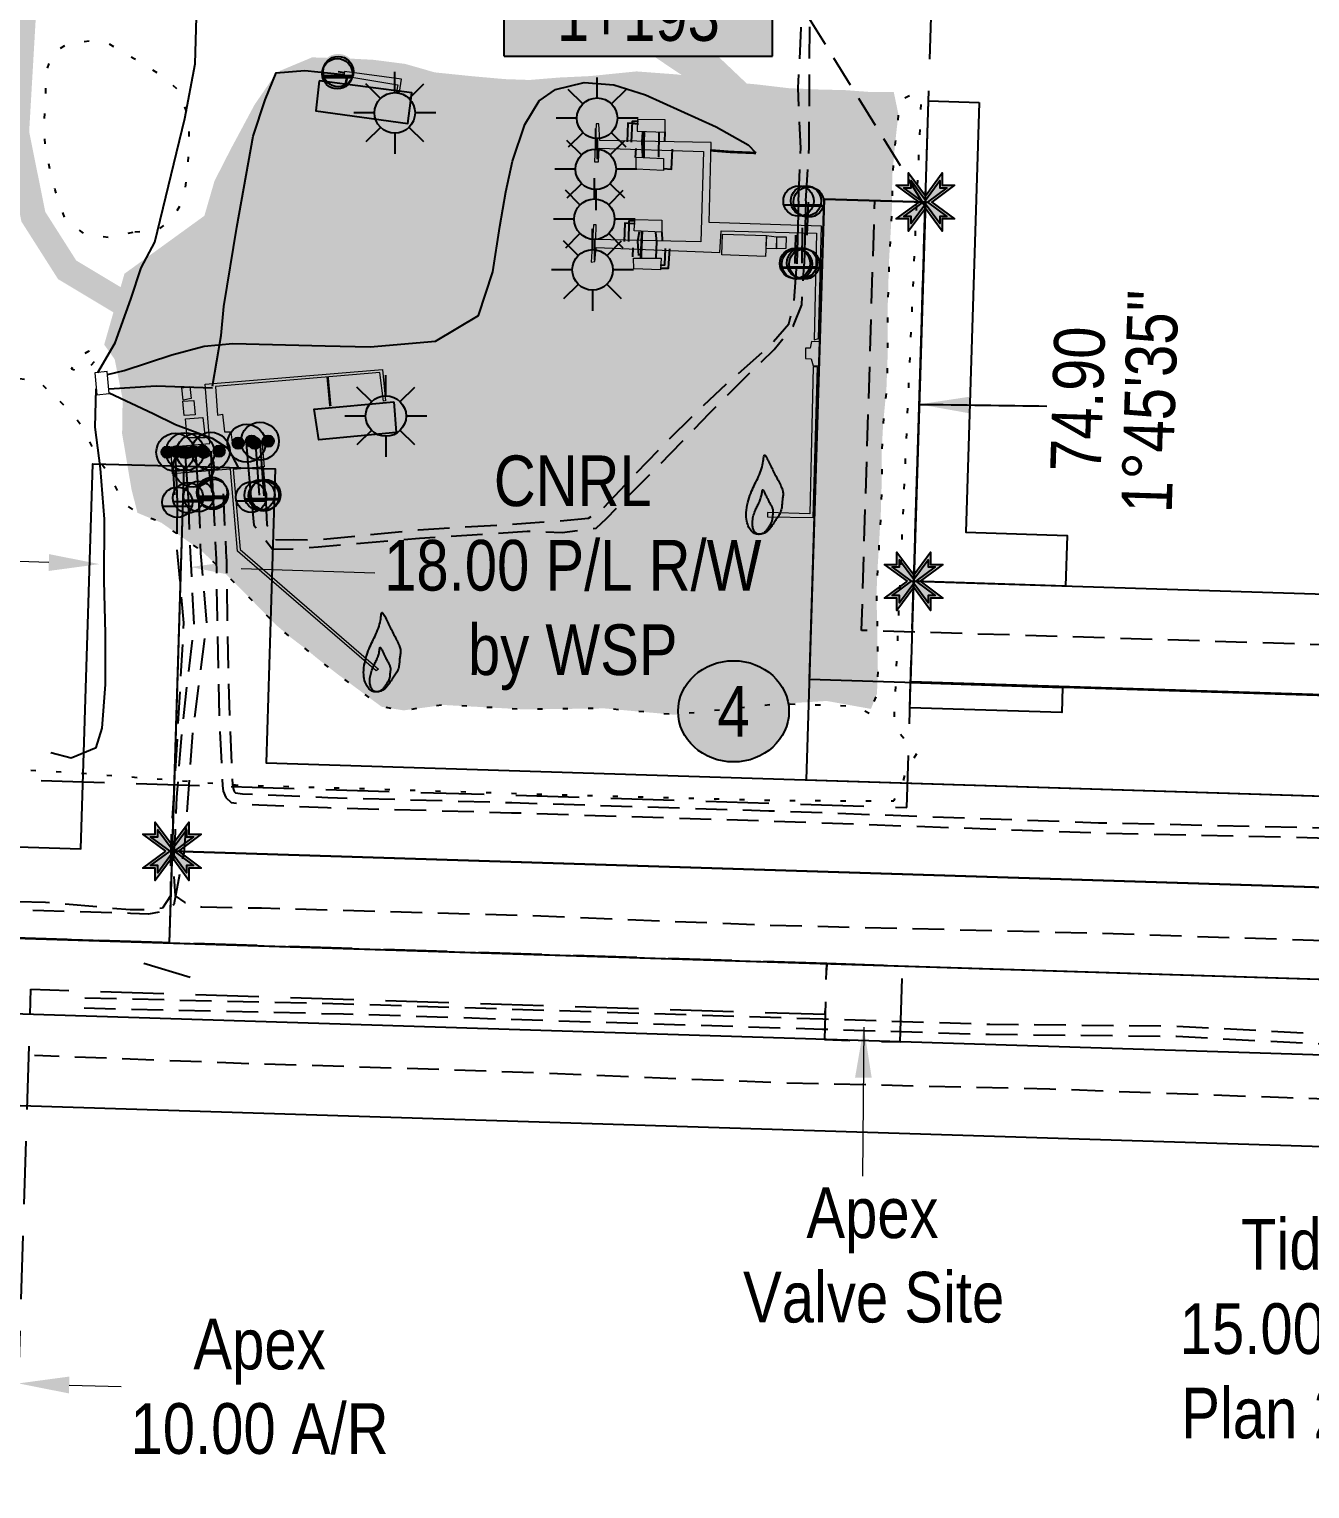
# Model space of a CAD drawing. Extents: x 359995 to 367891, y 6122203 to 6126855.
# Drawn here: x 363057 to 363309.8, y 6122585.4 to 6122873.5 of the extents above; entities that cross this region are included whole.
import ezdxf
from ezdxf.enums import TextEntityAlignment as Align

# ---------------------------------------------------------------- set-up
doc = ezdxf.new("R2010")
doc.units = 0
doc.header["$LTSCALE"] = 5
doc.header["$PDSIZE"] = 0.5
for name, pattern in [('foc-ACCESSROAD', [3.75, 2.5, -1.25]), ('foc-TIELINE', [1.875, 1.25, -0.625]), ('foc-TOPO', [1, 0.2, -0.8]), ('UG_PIPE', [1.875, 1.25, -0.625])]:
    doc.linetypes.add(name, pattern=pattern)
doc.layers.get('Defpoints').update_dxf_attribs({"color": 9})
for name, color, linetype in [('AS-CABLE', 224, 'foc-CABLE'), ('AS-FENCE', 48, 'foc-FENCE'), ('AS-PIPE-AG', 44, 'Continuous'), ('AS-PIPE-UG', 44, 'UG_PIPE'), ('AS-ROADS', 254, 'Continuous'), ('AS-SYMBOL', 7, 'Continuous'), ('C-RW', 13, 'Continuous'), ('C-WS', 13, 'foc-ACCESSROAD'), ('C-WS-S', 13, 'Continuous'), ('F-AR', 190, 'foc-ACCESSROAD'), ('F-RW', 190, 'Continuous'), ('F-WS', 190, 'foc-ACCESSROAD'), ('L-BD', 7, 'Continuous'), ('L-MON', 1, 'Continuous'), ('L-TIE', 7, 'foc-TIELINE'), ('P-ELEVATION', 7, 'Continuous'), ('P-IOP2', 10, 'Continuous'), ('P-LTO', 14, 'Continuous'), ('P-PROPOSED', 10, 'Continuous'), ('P-STATION', 7, 'Continuous'), ('P-TEMP-BLUE', 146, 'Continuous'), ('T-GENERAL', 48, 'foc-TOPO'), ('T-TIE', 201, 'foc-TIELINE')]:
    doc.layers.add(name, color=color, linetype=linetype)
for name, color, linetype, lineweight in [('AS-GENERAL', 48, 'Continuous', 18), ('C-RW-T', 13, 'Continuous', 9), ('F-AR-T', 190, 'Continuous', 9), ('F-RW-T', 190, 'Continuous', 9), ('F-WS-T', 190, 'Continuous', 9)]:
    doc.layers.add(name, color=color, linetype=linetype, lineweight=lineweight)
doc.styles.add('80', font='ARIALN.TTF', dxfattribs={"height": 10})
doc.styles.add('80CG', font='ARIALN.TTF', dxfattribs={"height": 10})
doc.styles.add('80L', font='ARIALN.TTF', dxfattribs={"height": 10})
doc.styles.add('foc-LtypeFont', font='ARIALN.TTF', dxfattribs={"height": 7.35})
doc.styles.add('Legend', font='ARIALN.TTF')
doc.linetypes.add('foc-CABLE', pattern='A,2,-1,["C",foc-LtypeFont,S=0.2,R=0,X=-0.625,Y=-0.75],-1.24,8', length=12.24)
doc.linetypes.add('foc-FENCE', pattern='A,10,-1,["X",foc-LtypeFont,S=0.2,R=0,X=-0.625,Y=-0.75],-1.24', length=12.24)
doc.dimstyles.new('Compass 5 000', dxfattribs={"dimscale": 5, "dimtxt": 9, "dimasz": 2, "dimexe": 0.2, "dimexo": 0.0625, "dimgap": 0.5, "dimtad": 0, "dimtih": 1, "dimtoh": 1, "dimzin": 0, "dimdsep": 46, "dimtxsty": '80CG', "dimcen": 0.1, "dimse1": 1, "dimse2": 1, "dimclrd": 256, "dimclrt": 256, "dimaunit": 1, "dimadec": 4, "dimazin": 0, "dimtfac": 0.06, "dimtofl": 0, "dimtmove": 0, "dimatfit": 1, "dimfxl": 0.2, "dimtolj": 1, "dimtzin": 0, "dimlwd": -1, "dimarcsym": 0})

# ---------------------------------------------------------------- blocks, each defined once
blk = doc.blocks.new('*D375')
at = {"layer": 'Defpoints', "color": 0, "transparency": 16777216}
for p in [(363054.93, 6122606.21), (363044.32, 6122586.75), (363054.31, 6122586.44)]:
    blk.add_point(p, dxfattribs=at)
at = {"layer": 'F-AR-T', "transparency": 16777216}
for p, q in [((363034.95, 6122606.84), (363024.95, 6122607.16)), ((363064.93, 6122605.89), (363075.22, 6122605.57))]:
    blk.add_line(p, q, dxfattribs=at)
for points in [[(363035, 6122608.51), (363034.9, 6122605.18), (363044.94, 6122606.53)], [(363064.98, 6122607.56), (363064.88, 6122604.23), (363054.93, 6122606.21)]]:
    blk.add_solid(points, dxfattribs=at)
at = {"layer": 'F-AR-T', "transparency": 16777216, "insert": (363102.51, 6122605.57), "char_height": 10, "attachment_point": 5, "style": '80CG', "bg_fill": 3, "box_fill_scale": 1.1, "bg_fill_color": 256, "bg_fill_true_color": 13158600, "bg_fill_transparency": 0}
blk.add_mtext('\\A1;Apex\\P10.00 A/R', dxfattribs=at)
blk = doc.blocks.new('*D377')
at = {"layer": 'Defpoints', "color": 0, "transparency": 16777216}
for p in [(363246.81, 6122688.04), (363246.33, 6122673.06), (363372.14, 6122669.08)]:
    blk.add_point(p, dxfattribs=at)
at = {"layer": 'F-RW-T', "transparency": 16777216}
for p, q in [((363372.93, 6122694.06), (363373.25, 6122704.06)), ((363371.83, 6122659.08), (363370.5, 6122616.95)), ((363370.5, 6122616.95), (363360.5, 6122616.95))]:
    blk.add_line(p, q, dxfattribs=at)
for points in [[(363371.27, 6122694.12), (363374.6, 6122694.01), (363372.62, 6122684.07)], [(363370.16, 6122659.14), (363373.49, 6122659.03), (363372.14, 6122669.08)]]:
    blk.add_solid(points, dxfattribs=at)
at = {"layer": 'F-RW-T', "transparency": 16777216, "insert": (363321.41, 6122616.95), "char_height": 10, "attachment_point": 5, "style": '80CG'}
blk.add_mtext('\\A1;Tidewater\\P15.00 P/L R/W\\PPlan 212 1781', dxfattribs=at)
blk = doc.blocks.new('*D380')
at = {"layer": 'C-RW-T', "transparency": 16777216}
for p, q in [((363060.91, 6122768.23), (363050.91, 6122768.55)), ((363098.88, 6122767.03), (363125.27, 6122766.19))]:
    blk.add_line(p, q, dxfattribs=at)
for points in [[(363060.96, 6122769.9), (363060.86, 6122766.57), (363070.9, 6122767.92)], [(363098.93, 6122768.69), (363098.83, 6122765.36), (363088.89, 6122767.35)]]:
    blk.add_solid(points, dxfattribs=at)
at = {"layer": 'Defpoints', "color": 0, "transparency": 16777216}
for p in [(363088.89, 6122767.35), (363070.26, 6122747.55), (363088.24, 6122746.98)]:
    blk.add_point(p, dxfattribs=at)
at = {"layer": 'C-RW-T', "transparency": 16777216, "insert": (363164.35, 6122766.19), "char_height": 10, "attachment_point": 5, "style": '80CG', "bg_fill": 1, "box_fill_scale": 1.1, "bg_fill_color": 254, "bg_fill_transparency": 0}
blk.add_mtext('\\A1;CNRL\\P18.00 P/L R/W\\Pby WSP', dxfattribs=at)
blk = doc.blocks.new('GAS')
h = blk.add_hatch(color=255)
h.dxf.hatch_style = 1
edge = h.paths.add_edge_path()
edge.add_arc((0, 0), 0.9, 0, 360)
for p, q in [((0, 0.808), (0, 1.616)), ((-0.571, 0.571), (-1.142, 1.142)), ((0.571, 0.571), (1.142, 1.142)), ((-0.808, 0), (-1.616, 0)), ((1.616, 0), (0.808, 0)), ((-0.571, -0.571), (-1.142, -1.142)), ((1.142, -1.142), (0.571, -0.571)), ((0, -0.808), (0, -1.616))]:
    blk.add_line(p, q)
blk.add_circle((0, 0), 0.8)
blk = doc.blocks.new('fdia')
at = {"color": 255, "const_width": 1}
blk.add_lwpolyline([(-0.5, 0, 1), (0.5, 0, 1)], format="xyb", close=True, dxfattribs=at)
blk = doc.blocks.new('Fdiaa')
blk.add_blockref('fdia', (0, 0))
blk = doc.blocks.new('fdib')
at = {"color": 1, "const_width": 1.6}
blk.add_lwpolyline([(-0.4, 0, 1), (0.4, 0, 1)], format="xyb", close=True, dxfattribs=at)
at = {"color": 1}
blk.add_circle((0, 0), 0.8, dxfattribs=at)
blk = doc.blocks.new('Fdibb')
blk.add_blockref('fdib', (0, 0))
blk = doc.blocks.new('fdicc')
for name in ['Fdibb', 'Fdiaa']:
    blk.add_blockref(name, (0, 0))
blk = doc.blocks.new('FDI')
blk.add_blockref('fdicc', (0, 0))
blk = doc.blocks.new('TEMP')
h = blk.add_hatch(color=255)
h.dxf.hatch_style = 1
h.paths.add_polyline_path([(0, 0.251), (-0.666, 1.152), (-0.666, 0.666), (-1.152, 0.666), (-0.251, 0), (-1.152, -0.666), (-0.666, -0.666), (-0.666, -1.152), (0, -0.251), (0.666, -1.152), (0.666, -0.666), (1.152, -0.666), (0.251, 0), (1.152, 0.666), (0.666, 0.666), (0.666, 1.152)])
h.paths.add_polyline_path([(0.566, 0.849), (0.566, 0.566), (0.849, 0.566), (0.083, 0), (0.849, -0.566), (0.566, -0.566), (0.566, -0.849), (0, -0.083), (-0.566, -0.849), (-0.566, -0.566), (-0.849, -0.566), (-0.083, 0), (-0.849, 0.566), (-0.566, 0.566), (-0.566, 0.849), (0, 0.083)], flags=16)
h = blk.add_hatch(color=1)
h.dxf.hatch_style = 1
h.paths.add_polyline_path([(0, 0.083), (-0.566, 0.849), (-0.566, 0.566), (-0.849, 0.566), (-0.083, 0), (-0.849, -0.566), (-0.566, -0.566), (-0.566, -0.849), (0, -0.083), (0.566, -0.849), (0.566, -0.566), (0.849, -0.566), (0.083, 0), (0.849, 0.566), (0.566, 0.566), (0.566, 0.849)])
at = {"color": 1}
for p, q in [((-0.083, 0), (0.083, 0)), ((0, 0.083), (0, -0.083))]:
    blk.add_line(p, q, dxfattribs=at)
at = {"color": 255, "flags": 128}
blk.add_lwpolyline([(-0.251, 0), (-1.152, 0.666), (-0.666, 0.666), (-0.666, 1.152), (0, 0.251), (0.666, 1.152), (0.666, 0.666), (1.152, 0.666), (0.251, 0), (1.152, -0.666), (0.666, -0.666), (0.666, -1.152), (0, -0.251), (-0.666, -1.152), (-0.666, -0.666), (-1.152, -0.666)], close=True, dxfattribs=at)
at = {"color": 1, "flags": 128}
blk.add_lwpolyline([(-0.083, 0), (-0.849, 0.566), (-0.566, 0.566), (-0.566, 0.849), (0, 0.083), (0.566, 0.849), (0.566, 0.566), (0.849, 0.566), (0.083, 0), (0.849, -0.566), (0.566, -0.566), (0.566, -0.849), (0, -0.083), (-0.566, -0.849), (-0.566, -0.566), (-0.849, -0.566)], close=True, dxfattribs=at)
blk = doc.blocks.new('RISER')
h = blk.add_hatch(color=255)
h.dxf.hatch_style = 1
edge = h.paths.add_edge_path()
edge.add_arc((0, 0), 0.7, 0, 360)
blk.add_hatch(color=48).paths.add_polyline_path([(0.581, -0.15), (-0.581, -0.15, 0.774597)])
at = {"color": 48}
blk.add_line((-0.581, -0.15), (0.581, -0.15), dxfattribs=at)
blk.add_circle((0, 0), 0.6, dxfattribs=at)
blk = doc.blocks.new('PIG')
h = blk.add_hatch(color=255)
h.dxf.hatch_style = 1
edge = h.paths.add_edge_path()
edge.add_arc((0, 0), 0.85, 0, 360)
at = {"layer": 'AS-SYMBOL'}
h = blk.add_hatch(color=48, dxfattribs=at)
h.dxf.hatch_style = 1
h.paths.add_polyline_path([(-0.101, 0.005, 1), (-0.551, 0.005, 1)])
h = blk.add_hatch(color=48, dxfattribs=at)
h.dxf.hatch_style = 1
h.paths.add_polyline_path([(0.101, 0.005, 1), (0.551, 0.005, 1)])
at = {"layer": 'AS-SYMBOL', "color": 48}
for centre, radius in [((0, 0), 0.75), ((-0.326, 0.005), 0.225), ((0.326, 0.005), 0.225)]:
    blk.add_circle(centre, radius, dxfattribs=at)
blk = doc.blocks.new('FLARE')
h = blk.add_hatch(color=255)
h.dxf.hatch_style = 1
h.paths.add_polyline_path([(0.163, 2.409, 0.114147), (0.125, 2.434), (0.109, 2.439, 0.261551), (0.012, 2.423), (0, 2.413, 0.131268), (-0.031, 2.371), (-0.04, 2.346, 0.041497), (-0.045, 2.33), (-0.053, 2.292, 0.015174), (-0.054, 2.286), (-0.061, 2.237, 0.004376), (-0.061, 2.236), (-0.068, 2.178), (-0.077, 2.114), (-0.087, 2.047), (-0.101, 1.977), (-0.118, 1.906), (-0.14, 1.833), (-0.165, 1.759), (-0.193, 1.684), (-0.223, 1.609), (-0.256, 1.534), (-0.289, 1.46), (-0.324, 1.388), (-0.358, 1.317), (-0.393, 1.247, 0.000505), (-0.393, 1.247), (-0.428, 1.176, 0.002398), (-0.428, 1.175), (-0.463, 1.104, 0.004177), (-0.464, 1.102), (-0.497, 1.029, 0.005735), (-0.498, 1.027), (-0.531, 0.951, 0.006994), (-0.532, 0.948), (-0.564, 0.869, 0.00791), (-0.565, 0.866), (-0.596, 0.781, 0.008323), (-0.597, 0.778), (-0.627, 0.688, 0.008095), (-0.628, 0.684), (-0.656, 0.59, 0.008067), (-0.656, 0.587), (-0.682, 0.489, 0.008387), (-0.682, 0.486), (-0.704, 0.386, 0.009056), (-0.705, 0.383), (-0.723, 0.283, 0.010123), (-0.724, 0.279), (-0.738, 0.181, 0.011689), (-0.739, 0.176), (-0.748, 0.081, 0.013925), (-0.748, 0.075), (-0.752, -0.017, 0.016488), (-0.752, -0.023), (-0.749, -0.11, 0.017255), (-0.749, -0.117), (-0.741, -0.198, 0.01735), (-0.74, -0.205), (-0.728, -0.28, 0.017311), (-0.726, -0.287), (-0.71, -0.357, 0.01715), (-0.708, -0.364), (-0.687, -0.429, 0.016886), (-0.685, -0.435), (-0.662, -0.495, 0.016546), (-0.659, -0.501), (-0.634, -0.556, 0.016164), (-0.631, -0.562), (-0.604, -0.611, 0.016329), (-0.6, -0.617), (-0.572, -0.661, 0.018828), (-0.568, -0.667), (-0.538, -0.707, 0.022087), (-0.533, -0.714), (-0.502, -0.748, 0.025345), (-0.495, -0.755), (-0.463, -0.785, 0.028234), (-0.454, -0.792), (-0.42, -0.817, 0.030298), (-0.409, -0.823), (-0.373, -0.843, 0.031129), (-0.362, -0.848), (-0.324, -0.864, 0.030544), (-0.312, -0.867), (-0.272, -0.878, 0.028465), (-0.26, -0.88), (-0.217, -0.887, 0.025311), (-0.207, -0.888), (-0.162, -0.89, 0.02283), (-0.153, -0.89), (-0.107, -0.887, 0.021226), (-0.099, -0.887), (-0.052, -0.88, 0.020401), (-0.044, -0.879), (0.002, -0.869, 0.020299), (0.01, -0.867), (0.055, -0.853, 0.020911), (0.063, -0.85), (0.106, -0.833, 0.022277), (0.114, -0.83), (0.154, -0.809, 0.023712), (0.163, -0.804), (0.2, -0.781, 0.022408), (0.207, -0.776), (0.242, -0.749, 0.01993), (0.248, -0.744), (0.28, -0.716, 0.017146), (0.285, -0.711), (0.314, -0.68, 0.014211), (0.318, -0.676), (0.345, -0.645, 0.011221), (0.348, -0.641), (0.374, -0.609, 0.008212), (0.376, -0.606), (0.4, -0.573, 0.005172), (0.402, -0.571), (0.425, -0.538, 0.002523), (0.425, -0.537), (0.448, -0.505, 0.001671), (0.448, -0.504), (0.47, -0.472, 0.001229), (0.471, -0.472), (0.492, -0.439, 0.00075), (0.493, -0.439), (0.514, -0.406, 0.00026), (0.515, -0.406), (0.537, -0.373), (0.56, -0.339), (0.583, -0.304), (0.608, -0.267), (0.634, -0.229, 0.001311), (0.634, -0.228), (0.661, -0.188, 0.003726), (0.662, -0.187), (0.689, -0.145, 0.006065), (0.691, -0.143), (0.717, -0.101, 0.008452), (0.719, -0.098), (0.744, -0.054, 0.010991), (0.746, -0.05), (0.77, -0.005, 0.013767), (0.772, 0), (0.793, 0.046, 0.016839), (0.795, 0.053), (0.813, 0.099, 0.019104), (0.815, 0.107), (0.829, 0.154, 0.016987), (0.83, 0.161), (0.841, 0.209, 0.013636), (0.842, 0.214), (0.849, 0.263, 0.010244), (0.85, 0.267), (0.855, 0.315, 0.006846), (0.856, 0.317), (0.86, 0.365, 0.003419), (0.86, 0.367), (0.863, 0.414), (0.867, 0.46), (0.871, 0.503), (0.876, 0.545), (0.881, 0.586), (0.887, 0.628, 0.001278), (0.887, 0.629), (0.893, 0.67, 0.004735), (0.893, 0.672), (0.898, 0.712, 0.008354), (0.899, 0.715), (0.902, 0.755, 0.012059), (0.902, 0.76), (0.904, 0.8, 0.015712), (0.904, 0.806), (0.903, 0.846, 0.018457), (0.903, 0.853), (0.899, 0.893, 0.018102), (0.898, 0.9), (0.891, 0.94, 0.016533), (0.89, 0.946), (0.88, 0.987, 0.014576), (0.878, 0.992), (0.866, 1.034, 0.012435), (0.864, 1.038), (0.849, 1.081, 0.010283), (0.847, 1.085), (0.829, 1.13, 0.00824), (0.828, 1.133), (0.807, 1.18, 0.00638), (0.806, 1.182), (0.782, 1.232, 0.004735), (0.781, 1.234), (0.755, 1.286, 0.003388), (0.755, 1.287), (0.727, 1.341, 0.002345), (0.726, 1.342), (0.697, 1.398, 0.001492), (0.696, 1.399), (0.666, 1.455, 0.000746), (0.666, 1.456), (0.635, 1.513), (0.604, 1.569), (0.575, 1.625), (0.546, 1.678), (0.52, 1.729), (0.495, 1.779), (0.471, 1.827), (0.448, 1.875), (0.425, 1.923), (0.401, 1.973), (0.377, 2.023), (0.353, 2.076, 0.000332), (0.353, 2.076), (0.327, 2.132, 0.001849), (0.326, 2.132), (0.3, 2.188, 0.0038), (0.299, 2.189), (0.273, 2.242, 0.006473), (0.272, 2.244), (0.246, 2.293, 0.010865), (0.244, 2.297), (0.22, 2.338, 0.019524), (0.215, 2.345), (0.193, 2.377, 0.041077), (0.183, 2.389)])
at = {"color": 48, "flags": 128}
for points in [[(0.109, -0.72), (0.069, -0.74), (0.026, -0.758), (-0.019, -0.771), (-0.065, -0.781), (-0.112, -0.788), (-0.158, -0.79), (-0.203, -0.788), (-0.246, -0.782), (-0.287, -0.771), (-0.325, -0.755), (-0.361, -0.735), (-0.395, -0.711), (-0.428, -0.681), (-0.458, -0.647), (-0.488, -0.608), (-0.516, -0.563), (-0.543, -0.514), (-0.569, -0.459), (-0.592, -0.399), (-0.612, -0.334), (-0.629, -0.264), (-0.642, -0.188), (-0.649, -0.107), (-0.652, -0.021), (-0.648, 0.071), (-0.639, 0.167), (-0.625, 0.265), (-0.607, 0.365), (-0.585, 0.464), (-0.56, 0.562), (-0.532, 0.656), (-0.502, 0.747), (-0.472, 0.831), (-0.439, 0.911), (-0.406, 0.987), (-0.373, 1.06), (-0.338, 1.132), (-0.304, 1.202), (-0.269, 1.273), (-0.233, 1.345), (-0.198, 1.418), (-0.164, 1.494), (-0.131, 1.57), (-0.1, 1.648), (-0.071, 1.725), (-0.045, 1.803), (-0.022, 1.88), (-0.003, 1.955), (0.011, 2.029), (0.022, 2.1), (0.031, 2.165), (0.038, 2.223), (0.045, 2.272), (0.053, 2.31), (0.063, 2.335), (0.075, 2.345), (0.091, 2.339), (0.111, 2.319), (0.133, 2.287), (0.158, 2.246), (0.183, 2.197), (0.21, 2.144), (0.236, 2.089), (0.262, 2.034), (0.287, 1.981), (0.311, 1.93), (0.334, 1.88), (0.358, 1.832), (0.381, 1.783), (0.406, 1.734), (0.431, 1.684), (0.458, 1.632), (0.486, 1.578), (0.516, 1.522), (0.547, 1.465), (0.578, 1.408), (0.608, 1.351), (0.638, 1.295), (0.666, 1.241), (0.692, 1.189), (0.715, 1.139), (0.736, 1.092), (0.755, 1.048), (0.77, 1.005), (0.783, 0.963), (0.792, 0.923), (0.799, 0.883), (0.803, 0.843), (0.804, 0.804), (0.803, 0.764), (0.799, 0.724), (0.794, 0.684), (0.788, 0.642), (0.782, 0.6), (0.776, 0.557), (0.771, 0.513), (0.767, 0.468), (0.764, 0.421), (0.76, 0.374), (0.756, 0.326), (0.75, 0.278), (0.743, 0.23), (0.733, 0.182), (0.719, 0.134), (0.702, 0.087), (0.681, 0.041), (0.658, -0.004), (0.632, -0.048), (0.606, -0.091), (0.579, -0.132), (0.552, -0.172), (0.525, -0.211), (0.5, -0.248), (0.477, -0.283), (0.454, -0.317), (0.431, -0.351), (0.409, -0.383), (0.388, -0.416), (0.366, -0.448), (0.343, -0.481), (0.32, -0.514), (0.296, -0.547), (0.27, -0.579), (0.242, -0.611), (0.213, -0.641), (0.181, -0.67), (0.147, -0.696)], [(0.018, -0.749), (-0.005, -0.76), (-0.029, -0.77), (-0.054, -0.778), (-0.08, -0.783), (-0.106, -0.787), (-0.132, -0.788), (-0.157, -0.787), (-0.181, -0.783), (-0.204, -0.777), (-0.225, -0.769), (-0.246, -0.758), (-0.265, -0.744), (-0.283, -0.727), (-0.3, -0.708), (-0.317, -0.686), (-0.332, -0.661), (-0.348, -0.633), (-0.362, -0.603), (-0.375, -0.569), (-0.386, -0.533), (-0.396, -0.493), (-0.403, -0.451), (-0.407, -0.406), (-0.408, -0.357), (-0.406, -0.306), (-0.401, -0.252), (-0.394, -0.197), (-0.383, -0.142), (-0.371, -0.086), (-0.357, -0.031), (-0.341, 0.022), (-0.325, 0.072), (-0.308, 0.12), (-0.29, 0.165), (-0.271, 0.207), (-0.252, 0.248), (-0.233, 0.288), (-0.213, 0.328), (-0.194, 0.367), (-0.174, 0.407), (-0.155, 0.449), (-0.135, 0.491), (-0.117, 0.534), (-0.099, 0.577), (-0.083, 0.62), (-0.068, 0.664), (-0.056, 0.707), (-0.045, 0.749), (-0.037, 0.791), (-0.031, 0.83), (-0.026, 0.867), (-0.022, 0.899), (-0.018, 0.927), (-0.014, 0.948), (-0.008, 0.962), (-0.001, 0.968), (0.008, 0.964), (0.019, 0.953), (0.031, 0.935), (0.045, 0.912), (0.059, 0.885), (0.074, 0.855), (0.089, 0.824), (0.103, 0.793), (0.117, 0.764), (0.131, 0.735), (0.144, 0.707), (0.157, 0.68), (0.17, 0.653), (0.184, 0.625), (0.198, 0.597), (0.213, 0.568), (0.229, 0.538), (0.246, 0.507), (0.263, 0.475), (0.28, 0.443), (0.297, 0.411), (0.314, 0.38), (0.329, 0.349), (0.344, 0.32), (0.357, 0.292), (0.369, 0.266), (0.379, 0.241), (0.388, 0.217), (0.395, 0.194), (0.4, 0.171), (0.404, 0.149), (0.406, 0.126), (0.407, 0.104), (0.406, 0.082), (0.404, 0.06), (0.401, 0.037), (0.398, 0.014), (0.395, -0.009), (0.391, -0.034), (0.388, -0.058), (0.386, -0.084), (0.384, -0.11), (0.382, -0.136), (0.38, -0.163), (0.377, -0.19), (0.373, -0.217), (0.367, -0.244), (0.359, -0.271), (0.349, -0.297), (0.338, -0.323), (0.325, -0.348), (0.311, -0.373), (0.296, -0.397), (0.281, -0.42), (0.265, -0.442), (0.251, -0.464), (0.237, -0.484), (0.223, -0.504), (0.211, -0.523), (0.198, -0.542), (0.186, -0.56), (0.174, -0.579), (0.161, -0.597), (0.149, -0.615), (0.136, -0.633), (0.122, -0.652), (0.108, -0.67), (0.092, -0.688), (0.076, -0.705), (0.058, -0.721), (0.039, -0.736)]]:
    blk.add_lwpolyline(points, close=True, dxfattribs=at)
blk = doc.blocks.new('*U480')
h = blk.add_hatch(color=111)
h.dxf.hatch_style = 1
h.paths.add_polyline_path([(-26.5, 8), (26.5, 8), (26.5, -8), (-26.5, -8)])
for p, q in [((-26.5, -8), (-26.5, 8)), ((-26.5, 8), (26.5, 8)), ((26.5, -8), (26.5, 8)), ((-26.5, -8), (26.5, -8))]:
    blk.add_line(p, q)
at = {"layer": 'P-ELEVATION', "color": 7, "flags": 128}
blk.add_lwpolyline([(0, 0, 10, 0, 0), (46.65, -37.37, 0, 0, 0)], format="xyseb", dxfattribs=at)
at = {"layer": 'P-ELEVATION', "style": 'Legend'}
blk.add_attdef('STATION', text='', height=10, dxfattribs=at).set_placement((0, 0), align=Align.MIDDLE_CENTER)
blk = doc.blocks.new('*U483')
at = {"layer": 'P-ELEVATION'}
h = blk.add_hatch(color=111, dxfattribs=at)
h.dxf.hatch_style = 1
edge = h.paths.add_edge_path()
edge.add_ellipse((0, 0), major_axis=(-10.94, 0), ratio=0.913794, start_angle=0, end_angle=360)
at = {"layer": 'P-ELEVATION', "color": 7, "flags": 128}
blk.add_lwpolyline([(0, 0, 5, 0, 0), (25.28, 15.99, 0, 0, 0)], format="xyseb", dxfattribs=at)
at = {"layer": 'P-ELEVATION', "color": 7}
blk.add_ellipse((0, 0), major_axis=(-10.94, 0), ratio=0.913794, dxfattribs=at)
at = {"layer": 'P-ELEVATION', "style": '80'}
blk.add_attdef('BEND', text='', height=10, dxfattribs=at).set_placement((0, 0), align=Align.MIDDLE_CENTER)

msp = doc.modelspace()

# ---------------------------------------------------------------- hatches: boundary and pattern name
at = {"layer": 'AS-ROADS'}
h = msp.add_hatch(color=256, dxfattribs=at)
h.dxf.hatch_style = 1
h.paths.add_polyline_path([(363223.217, 6122739.344), (363224.4, 6122742.357), (363224.574, 6122746.899), (363224.498, 6122751.492), (363224.447, 6122756.466), (363224.288, 6122761.576), (363224.512, 6122766.962), (363224.811, 6122771.95), (363225.165, 6122778.164), (363225.359, 6122785.017), (363225.347, 6122790.316), (363225.613, 6122795.6), (363226.264, 6122802.408), (363226.504, 6122808.99), (363226.478, 6122817.16), (363226.628, 6122822.475), (363226.758, 6122827.369), (363227.35, 6122837.836), (363227.418, 6122844.595), (363228.001, 6122851.156), (363228.631, 6122856.716), (363227.718, 6122861.096), (363223.035, 6122861.113), (363218.101, 6122861.48), (363212.98, 6122861.595), (363206.993, 6122861.86), (363200.72, 6122862.6), (363195.459, 6122863.076), (363189.399, 6122863.954), (363184.833, 6122864.581), (363176.935, 6122865.17), (363167.743, 6122864.249), (363161.65, 6122863.961), (363155.806, 6122863.482), (363150.917, 6122863.651), (363144.599, 6122864.212), (363137.091, 6122864.981), (363131.293, 6122866.647), (363125.034, 6122867.456), (363120.119, 6122867.719), (363112.891, 6122867.942), (363105.96, 6122865.043), (363101.548, 6122858.63), (363096.837, 6122849.844), (363093.623, 6122843.55), (363091.624, 6122836.674), (363075.849, 6122825.241), (363071.845, 6122811.24), (363073.914, 6122808.362), (363075.486, 6122800.507), (363075.386, 6122793.669), (363077.235, 6122782.679), (363078.421, 6122778.038), (363083.138, 6122776.088), (363090.949, 6122770.631), (363094.109, 6122767.693), (363100.003, 6122761.849), (363103.023, 6122758.722), (363105.759, 6122755.929), (363108.718, 6122753.409), (363111.86, 6122751.023), (363114.033, 6122749.216), (363117.911, 6122746.203), (363121.867, 6122743.278), (363126.607, 6122739.765), (363130.956, 6122739.049), (363138.83, 6122740.117), (363154.814, 6122739.24), (363170.612, 6122739.436), (363184.442, 6122738.186), (363204.973, 6122740.324), (363214.478, 6122740.91), (363220.36, 6122739.852)])

# ---------------------------------------------------------------- linework, layer by layer
at = {"flags": 128}
msp.add_lwpolyline([(363079.69, 6122689.124), (363088.835, 6122686.406)], dxfattribs=at)
at = {"layer": 'AS-CABLE', "flags": 128}
for points in [[(363070.585, 6122805.75), (363073.996, 6122811.598), (363077.089, 6122820.207), (363079.129, 6122826.37), (363081.843, 6122831.47), (363087.751, 6122855.903), (363089.789, 6122866.637), (363090.433, 6122889.795), (363090.438, 6122896.981), (363091.12, 6122901.387), (363097.236, 6122913.472), (363099.782, 6122917.582)], [(363072.498, 6122805.362), (363075.758, 6122806.163), (363085.195, 6122809.201), (363091.6, 6122810.925), (363097.231, 6122811.47), (363115.488, 6122811.002), (363124.348, 6122810.8), (363137.228, 6122811.924), (363145.735, 6122816.997), (363148.535, 6122825.63), (363149.92, 6122834.572), (363151.121, 6122841.428), (363152.442, 6122847.442), (363154.883, 6122854.717), (363157.706, 6122859.34), (363160.967, 6122861.604), (363166.629, 6122862.972), (363172.482, 6122862.505), (363178.68, 6122860.545), (363192.677, 6122854.23), (363198.988, 6122850.68), (363200.518, 6122849.069)], [(363093.196, 6122803.069), (363094.962, 6122813.02), (363095.472, 6122818.74), (363098.012, 6122834.426), (363101.284, 6122852.408), (363103.637, 6122859.547), (363105.824, 6122864.859), (363111.485, 6122865.335), (363119.183, 6122864.546)], [(363061.329, 6122730.724), (363065.345, 6122729.698), (363070.232, 6122731.738), (363071.434, 6122735.529), (363072.112, 6122744.165), (363072.075, 6122754.206), (363071.83, 6122764.648), (363071.931, 6122776.814), (363071.144, 6122786.795), (363070.097, 6122794.93), (363070.272, 6122802.497)], [(363072.77, 6122802.49), (363082.075, 6122803.116), (363093.232, 6122802.74)], [(363072.85, 6122801.754), (363081.511, 6122797.636), (363085.94, 6122795.488), (363093.147, 6122792.802), (363093.138, 6122792.773), (363096.329, 6122790.766), (363098.444, 6122786.715)]]:
    msp.add_lwpolyline(points, dxfattribs=at)
at = {"layer": 'AS-CABLE', "const_width": 0.5, "flags": 128}
for points in [[(363119.478, 6122862.545), (363119.837, 6122864.234)], [(363178.386, 6122848.145), (363178.352, 6122851.482), (363178.447, 6122853.33)], [(363191.464, 6122849.598), (363195.493, 6122849.276), (363200.548, 6122849.068)], [(363177.803, 6122828.324), (363177.956, 6122831.858), (363178.016, 6122833.638)], [(363116.488, 6122799.091), (363115.942, 6122804.953)]]:
    msp.add_lwpolyline(points, dxfattribs=at)
at = {"layer": 'AS-FENCE', "flags": 128}
for points in [[(363114.281, 6122863.312), (363113.6, 6122857.41), (363131.797, 6122854.888), (363132.568, 6122860.964)], [(363129.015, 6122799.968), (363129.489, 6122793.898), (363114.239, 6122792.452), (363113.296, 6122798.474)]]:
    msp.add_lwpolyline(points, close=True, dxfattribs=at)
at = {"layer": 'AS-GENERAL', "flags": 128}
for points in [[(363130.123, 6122861.053), (363130.532, 6122863.646), (363119.295, 6122865.185), (363119.144, 6122864.288), (363129.798, 6122862.496), (363129.541, 6122861.138)], [(363212.883, 6122812.427), (363213.44, 6122834.64), (363191.282, 6122835.352), (363191.663, 6122851.126), (363169.677, 6122851.553), (363169.495, 6122854.812), (363168.989, 6122854.828), (363168.64, 6122847.341), (363169.406, 6122847.357), (363169.535, 6122850.042), (363190.163, 6122849.377), (363189.623, 6122831.502), (363168.914, 6122831.99), (363168.977, 6122834.876), (363168.425, 6122834.898), (363167.948, 6122827.511), (363168.692, 6122827.659), (363168.94, 6122830.427), (363193.37, 6122829.46), (363193.613, 6122833.723), (363212.443, 6122833.242), (363211.976, 6122812.211)], [(363182.583, 6122853.175), (363182.594, 6122855.607), (363177.13, 6122855.698), (363177.028, 6122853.383)], [(363176.864, 6122848.214), (363182.278, 6122847.968), (363182.25, 6122845.627), (363176.836, 6122845.848)], [(363181.946, 6122835.79), (363181.919, 6122833.412), (363176.48, 6122833.727), (363176.586, 6122835.957)], [(363193.786, 6122828.961), (363193.936, 6122833.04), (363202.623, 6122832.801), (363202.421, 6122828.653)], [(363202.623, 6122832.801), (363204.586, 6122832.547), (363204.544, 6122830.124), (363202.537, 6122830.222)], [(363204.644, 6122832.548), (363206.445, 6122832.517), (363206.423, 6122830.211), (363204.551, 6122830.121)], [(363176.396, 6122826.19), (363176.314, 6122828.341), (363181.772, 6122828.278), (363181.684, 6122826.013)], [(363213.062, 6122807.126), (363213.145, 6122811.807), (363211.497, 6122811.838), (363211.213, 6122810.521), (363210.311, 6122810.554), (363210.264, 6122808.5), (363211.389, 6122808.46), (363211.805, 6122807.089), (363213.062, 6122807.126)], [(363070.42, 6122801.326), (363072.854, 6122801.602), (363072.444, 6122805.936), (363070.004, 6122805.667)], [(363091.757, 6122803.421), (363126.786, 6122806.355), (363127.38, 6122800.129), (363126.952, 6122800.061), (363126.278, 6122805.744), (363093.803, 6122802.967), (363094.223, 6122797.339), (363095.231, 6122797.539), (363095.59, 6122794.046), (363096.833, 6122794.046), (363097.107, 6122791.957), (363102.989, 6122792.245), (363103.425, 6122787.108), (363097.279, 6122786.577), (363098.696, 6122770.809), (363126.012, 6122747.215), (363125.56, 6122746.853), (363098.136, 6122770.469), (363096.791, 6122786.668), (363085.311, 6122785.723), (363085.018, 6122791.041), (363092.715, 6122791.719), (363091.757, 6122803.421)], [(363211.799, 6122806.871), (363211.117, 6122777.825), (363202.789, 6122778.085), (363202.78, 6122777.266), (363211.774, 6122777.1), (363212.655, 6122806.851)], [(363087.451, 6122800.305), (363087.182, 6122802.711), (363088.739, 6122802.987), (363089.041, 6122800.629)], [(363087.605, 6122797.25), (363087.376, 6122800.061), (363089.565, 6122800.198), (363089.794, 6122797.387)], [(363091.755, 6122792.857), (363088.237, 6122792.82), (363087.891, 6122796.619), (363091.314, 6122796.828)]]:
    msp.add_lwpolyline(points, close=True, dxfattribs=at)
at = {"layer": 'AS-PIPE-AG', "flags": 128}
for points in [[(363117.86, 6122864.706), (363119.177, 6122864.484)], [(363118.047, 6122865.129), (363119.252, 6122864.926)], [(363177.314, 6122854.771), (363175.193, 6122854.93), (363175.094, 6122851.247)], [(363177.348, 6122855.289), (363176.063, 6122855.293), (363175.898, 6122851.192)], [(363178.125, 6122853.202), (363177.979, 6122851.369), (363178.136, 6122848.223)], [(363181.337, 6122848.259), (363181.433, 6122853.107)], [(363182.527, 6122851.32), (363182.607, 6122853.203), (363182.608, 6122853.2)], [(363176.77, 6122849.929), (363176.668, 6122848.192)], [(363182.198, 6122845.998), (363183.86, 6122845.868), (363184.063, 6122849.832)], [(363208.918, 6122839.58), (363208.604, 6122827.169)], [(363210.38, 6122839.595), (363210.059, 6122827.145)], [(363210.623, 6122832.836), (363210.905, 6122839.387)], [(363176.654, 6122835.098), (363174.643, 6122835.203), (363174.49, 6122831.585)], [(363176.67, 6122835.674), (363175.437, 6122835.621), (363175.357, 6122831.582)], [(363209.603, 6122827.345), (363209.691, 6122834.279)], [(363177.397, 6122828.835), (363177.21, 6122831.689), (363177.5, 6122833.558)], [(363180.678, 6122833.392), (363180.86, 6122831.588), (363180.769, 6122828.406)], [(363181.923, 6122833.406), (363181.996, 6122831.716)], [(363208.347, 6122832.881), (363208.21, 6122827.268)], [(363176.206, 6122830.373), (363176.144, 6122828.561)], [(363181.591, 6122826.309), (363183.252, 6122826.339), (363183.492, 6122830.146)], [(363181.598, 6122826.92), (363182.495, 6122826.962), (363182.683, 6122830.193)], [(363100.852, 6122781.137), (363099.942, 6122791.779)], [(363102.522, 6122781.537), (363101.798, 6122791.467)], [(363102.592, 6122792.177), (363103.354, 6122781.399)], [(363085.88, 6122790.003), (363086.273, 6122780.126)], [(363087.795, 6122790.089), (363088.41, 6122781.014)], [(363089.857, 6122789.95), (363090.492, 6122781.272)], [(363092.895, 6122790.199), (363093.314, 6122781.712)], [(363085.805, 6122781.582), (363085.55, 6122785.881)], [(363093.141, 6122782.053), (363092.597, 6122786.47)], [(363103.663, 6122781.617), (363103.227, 6122787.223)]]:
    msp.add_lwpolyline(points, dxfattribs=at)
at = {"layer": 'AS-PIPE-UG', "flags": 128}
for points in [[(363208.918, 6122839.58), (363209.357, 6122850.031), (363209.082, 6122855.425), (363208.87, 6122861.899), (363209.449, 6122873.804), (363209.934, 6122885.869), (363208.716, 6122888.022), (363207.696, 6122889.058), (363200.948, 6122889.836), (363186.729, 6122890.74), (363170.657, 6122891.389), (363158.262, 6122892.199), (363141.704, 6122893.327), (363125.528, 6122894.328), (363108.221, 6122895.113), (363102.718, 6122895.242), (363096.429, 6122896.007), (363094.308, 6122899.406), (363093.636, 6122904.251), (363093.544, 6122911.043), (363093.603, 6122916.877)], [(363210.38, 6122839.595), (363211.017, 6122850.203), (363211.083, 6122861.608), (363211.126, 6122873.519), (363211.496, 6122886.327), (363210.411, 6122889.479), (363208.668, 6122890.726), (363200.983, 6122891.11), (363186.915, 6122891.59), (363170.716, 6122892.619), (363158.279, 6122893.231), (363141.672, 6122894.149), (363125.667, 6122895.183), (363108.327, 6122895.825), (363102.909, 6122895.867), (363097.11, 6122896.614), (363095.293, 6122899.814), (363094.761, 6122904.016), (363095.198, 6122911.11), (363095.454, 6122916.861)], [(363100.852, 6122781.137), (363101.418, 6122775.609), (363105.094, 6122770.879), (363109.131, 6122770.916), (363114.084, 6122771.325), (363134.073, 6122773.021), (363155.338, 6122774.411), (363162.248, 6122774.192), (363168.993, 6122774.998), (363170.993, 6122776.954), (363183.634, 6122789.732), (363191.417, 6122797.777), (363197.397, 6122803.801), (363204.108, 6122810.254), (363207.938, 6122815.009), (363209.554, 6122819.13), (363210.059, 6122827.145)], [(363103.663, 6122781.617), (363103.947, 6122775.702), (363105.75, 6122772.745), (363109.312, 6122772.778), (363113.714, 6122772.714), (363133.796, 6122774.697), (363155.09, 6122775.989), (363161.641, 6122776.444), (363167.457, 6122776.985), (363169.758, 6122778.342), (363181.87, 6122791.108), (363190.054, 6122799.145), (363195.966, 6122804.638), (363203.203, 6122810.982), (363206.974, 6122815.348), (363207.99, 6122818.941), (363208.604, 6122827.169)], [(363086.273, 6122780.126), (363086.143, 6122770.933), (363087.533, 6122756.33), (363086.318, 6122734.809), (363085.556, 6122721.693), (363085.097, 6122714.996), (363084.928, 6122708.554), (363084.941, 6122702.442), (363083.357, 6122700.004), (363080.461, 6122699.692), (363076.975, 6122699.665), (363060.229, 6122701.148), (363038.758, 6122701.704)], [(363090.492, 6122781.272), (363090.881, 6122770.105), (363092.061, 6122756.21), (363089.305, 6122734.844), (363088.369, 6122721.744), (363087.563, 6122710.89), (363085.584, 6122700.703), (363083.587, 6122699.382), (363080.588, 6122698.814), (363077.054, 6122698.981), (363059.906, 6122699.484), (363039.09, 6122700.223)], [(363088.41, 6122781.014), (363088.812, 6122770.348), (363089.523, 6122755.787), (363087.112, 6122734.778), (363086.133, 6122721.901), (363085.838, 6122715.019), (363085.444, 6122708.42), (363085.833, 6122702.419), (363087.738, 6122701.146), (363091.077, 6122700.264), (363102.873, 6122700.047), (363156.127, 6122698.557), (363202.229, 6122696.702), (363268.815, 6122695.079), (363349.545, 6122692.391), (363442.611, 6122689.154), (363501.433, 6122686.946), (363578.291, 6122684.917), (363654.496, 6122682.438), (363694.413, 6122680.922)], [(363093.314, 6122781.712), (363093.959, 6122768.91), (363094.116, 6122757.16), (363094.566, 6122737.791), (363095.186, 6122724.199), (363095.356, 6122723.079), (363095.829, 6122721.873), (363096.884, 6122720.898), (363098.985, 6122720.555), (363102.377, 6122720.44), (363115.948, 6122719.865), (363152.274, 6122718.857), (363203.02, 6122717.243), (363268.093, 6122714.882), (363362.897, 6122712.739), (363431.005, 6122711.489), (363645.381, 6122703.149), (363696.596, 6122703.252), (363875.987, 6122697.634), (363900.801, 6122696.231), (363937.662, 6122694.643), (363961.133, 6122693.85), (363987.524, 6122692.444), (364014.447, 6122691.718)], [(363948.092, 6122636.529), (363937.94, 6122637.286), (363926.323, 6122638.95), (363920.807, 6122638.946), (363918.946, 6122639.414), (363906.441, 6122649.803), (363900.009, 6122656.491), (363895.795, 6122657.929), (363881.73, 6122658.371), (363862.451, 6122658.517), (363674.286, 6122664.201), (363593.423, 6122667.161), (363548.898, 6122667.828), (363516.335, 6122669.004), (363492.155, 6122668.923), (363433.514, 6122671.13), (363394.731, 6122672.078), (363355.796, 6122673.459), (363316.49, 6122674.953), (363283.611, 6122676.659), (363246.669, 6122677.052), (363213.714, 6122678.077), (363119.117, 6122681.09), (363067.568, 6122682.249)], [(363737.555, 6122648.76), (363695.991, 6122650.423), (363638.786, 6122652.828), (363416.221, 6122659.647), (363362.124, 6122660.606), (363305.398, 6122662.565), (363258.531, 6122664.279), (363205.798, 6122665.496), (363149.005, 6122667.79), (363095.833, 6122669.461), (363058.071, 6122670.945)]]:
    msp.add_lwpolyline(points, dxfattribs=at)
for points in [[(363095.311, 6122781.812), (363095.955, 6122769.01, -0.009242), (363095.958, 6122768.936), (363096.115, 6122757.197), (363096.565, 6122737.859), (363097.179, 6122724.395), (363097.299, 6122723.6), (363097.523, 6122723.03), (363097.8, 6122722.775), (363099.181, 6122722.548), (363102.445, 6122722.438, -0.0021129), (363102.462, 6122722.437), (363116.018, 6122721.863), (363152.329, 6122720.856, -0.0010128), (363152.337, 6122720.855), (363203.084, 6122719.242, -0.0011215), (363203.093, 6122719.242), (363268.152, 6122716.881), (363362.938, 6122714.738), (363431.042, 6122713.488, -0.005134), (363431.083, 6122713.487), (363645.418, 6122705.148), (363696.592, 6122705.251, -0.0083297), (363696.659, 6122705.25), (363876.05, 6122699.632, -0.0062935), (363876.1, 6122699.63), (363900.9, 6122698.228), (363937.739, 6122696.641), (363961.201, 6122695.848, -0.004863), (363961.239, 6122695.847), (363987.604, 6122694.442), (364014.501, 6122693.717)], [(363947.943, 6122634.535), (363937.791, 6122635.292, -0.0169621), (363937.656, 6122635.307), (363926.181, 6122636.95), (363920.808, 6122636.947, -0.0618522), (363920.319, 6122637.007), (363918.458, 6122637.475, -0.1121834), (363917.668, 6122637.876), (363905.163, 6122648.265, -0.0279257), (363905, 6122648.417), (363898.904, 6122654.755), (363895.433, 6122655.94), (363881.691, 6122656.372), (363862.436, 6122656.518, -0.0056564), (363862.391, 6122656.518), (363674.226, 6122662.202, -0.0015976), (363674.213, 6122662.203), (363593.371, 6122665.162), (363548.868, 6122665.829, -0.0052868), (363548.825, 6122665.83), (363516.302, 6122667.005), (363492.162, 6122666.924, -0.0102394), (363492.08, 6122666.925), (363433.452, 6122669.131), (363394.682, 6122670.08, -0.0027467), (363394.66, 6122670.08), (363355.725, 6122671.461, -0.000634), (363355.72, 6122671.461), (363316.415, 6122672.955, -0.0034687), (363316.387, 6122672.956), (363283.548, 6122674.66), (363246.647, 6122675.053, -0.0051125), (363246.606, 6122675.054), (363213.652, 6122676.078), (363119.063, 6122679.091), (363067.523, 6122680.25)]]:
    msp.add_lwpolyline(points, format="xyb", dxfattribs=at)
at = {"layer": 'AS-ROADS', "const_width": 4.999, "flags": 128}
msp.add_lwpolyline([(363078.374, 6122817.708), (363064.539, 6122826.006), (363057.859, 6122836.498), (363054.521, 6122853.087), (363056.285, 6122883.462), (363059.763, 6122943.316), (363058.707, 6122955.631), (363055.634, 6122962.98), (363049.364, 6122967.962), (363037.546, 6122969.536)], dxfattribs=at)
at = {"layer": 'C-RW', "flags": 128}
for points in [[(363692.485, 6122354.11), (363705.198, 6122729.746), (363231.052, 6122744.676), (363233.961, 6122839.371), (363213.976, 6122839.985), (363210.454, 6122725.321), (363684.537, 6122710.393), (363672.503, 6122354.786)], [(363087.598, 6122787.279), (363085.254, 6122711.259), (363991.659, 6122682.718), (364034.082, 6122681.249), (364059.523, 6122680.447), (364562.531, 6122664.603), (364584.431, 6122641.255), (364641.831, 6122639.447)], [(363087.598, 6122787.279), (363105.584, 6122786.724), (363103.795, 6122728.679), (363990.292, 6122700.765), (364034.649, 6122699.235), (364060.09, 6122698.433), (364570.553, 6122682.354), (364592.453, 6122659.006), (364642.38, 6122657.434)], [(363730.412, 6122353.137), (363733.513, 6122445.044), (363739.6, 6122638.817), (363740.165, 6122656.797), (363741.227, 6122690.604), (363085.254, 6122711.259), (363084.696, 6122693.15), (363720.679, 6122673.117), (363720.186, 6122657.425), (363719.621, 6122639.444), (363713.535, 6122445.671), (363710.645, 6122353.7)]]:
    msp.add_lwpolyline(points, dxfattribs=at)
msp.add_lwpolyline([(363087.598, 6122787.279), (363084.696, 6122693.15), (363037.541, 6122694.636), (363038.104, 6122712.622), (363067.264, 6122711.703), (363069.608, 6122787.715)], close=True, dxfattribs=at)
at = {"layer": 'C-WS', "flags": 128}
msp.add_lwpolyline([(363040.661, 6122725.809), (363230.29, 6122719.87), (363240.264, 6123044.53), (363050.404, 6123050.357)], close=True, dxfattribs=at)
at = {"layer": 'F-AR', "flags": 128}
msp.add_lwpolyline([(363214.491, 6122689.063), (363047.72, 6122694.334), (363044.153, 6122581.489), (363038.999, 6122576.59), (363035.691, 6122576.654), (363035.378, 6122566.664), (363053.673, 6122566.311), (363057.393, 6122684.029), (363214.175, 6122679.074)], close=True, dxfattribs=at)
at = {"layer": 'F-RW', "flags": 128}
msp.add_lwpolyline([(364640.275, 6122588.45), (364561.69, 6122590.971), (364539.797, 6122614.313), (363913.656, 6122633.987), (363895.053, 6122652.621), (363039.019, 6122679.586), (363039.48, 6122694.575), (363901.466, 6122667.422), (363919.999, 6122648.858), (364546.483, 6122629.106), (364568.379, 6122605.761), (364640.732, 6122603.439)], dxfattribs=at)
msp.add_lwpolyline([(363913.656, 6122633.987), (363895.053, 6122652.621), (363039.019, 6122679.586), (363038.466, 6122661.6), (363887.357, 6122634.86), (363900.49, 6122621.705)], close=True, dxfattribs=at)
at = {"layer": 'F-WS', "flags": 128}
msp.add_lwpolyline([(363229.001, 6122673.606), (363229.475, 6122688.59), (363214.491, 6122689.063), (363214.017, 6122674.08)], close=True, dxfattribs=at)
at = {"layer": 'L-TIE', "flags": 128}
msp.add_lwpolyline([(363233.935, 6122838.536), (363024.176, 6123178.659)], dxfattribs=at)
at = {"layer": 'P-IOP2', "flags": 128}
msp.add_lwpolyline([(363839.847, 6122725.373), (363211.063, 6122745.173), (363213.976, 6122839.985), (363233.961, 6122839.371), (363231.662, 6122764.528), (363840.458, 6122745.358)], close=True, dxfattribs=at)
at = {"layer": 'P-LTO', "flags": 128}
msp.add_lwpolyline([(363839.847, 6122725.373), (363211.063, 6122745.173), (363213.976, 6122839.985), (363233.961, 6122839.371), (363231.662, 6122764.528), (363840.458, 6122745.358)], close=True, dxfattribs=at)
at = {"layer": 'P-PROPOSED', "flags": 128}
msp.add_lwpolyline([(363839.847, 6122725.373), (363211.063, 6122745.173), (363213.976, 6122839.985), (363233.961, 6122839.371), (363231.662, 6122764.528), (363840.458, 6122745.358), (363983.573, 6122740.852), (364023.171, 6122778.015), (364031.098, 6123045.874), (364061.076, 6123044.987), (364052.781, 6122764.673), (363995.041, 6122710.484), (363938.387, 6122712.268), (363937.506, 6122684.29), (363907.529, 6122685.234), (363908.725, 6122723.204)], close=True, dxfattribs=at)
at = {"layer": 'P-TEMP-BLUE'}
for points in [[(363244.567, 6122859.049), (363241.961, 6122774.206), (363261.953, 6122773.577), (363261.638, 6122763.584), (363231.662, 6122764.528), (363234.575, 6122859.356)], [(363231.048, 6122744.544), (363261.024, 6122743.6), (363260.871, 6122738.603), (363230.894, 6122739.547), (363231.048, 6122744.544)]]:
    msp.add_lwpolyline(points, close=True, dxfattribs=at)
at = {"layer": 'T-GENERAL', "flags": 128}
for points in [[(363077.499, 6122833.379), (363072.918, 6122832.325), (363068.255, 6122832.931), (363064.281, 6122835.684), (363062.145, 6122841.795), (363061.291, 6122845.278), (363060.297, 6122849.623), (363059.907, 6122854.308), (363060.221, 6122857.774), (363060.358, 6122862.255), (363060.536, 6122865.483), (363061.638, 6122868.849), (363064.785, 6122870.717), (363069.12, 6122871.216), (363072.531, 6122870.764), (363077.753, 6122867.719), (363083.368, 6122864.251), (363086.664, 6122861.325), (363088.119, 6122856.94), (363088.558, 6122853.297), (363088.452, 6122849.807), (363088.321, 6122845.945), (363087.672, 6122841.325), (363086.706, 6122838.544), (363084.945, 6122835.687), (363082.189, 6122833.775)], [(363222.865, 6122738.447), (363220.328, 6122739.844), (363204.973, 6122740.324), (363184.442, 6122738.186), (363170.612, 6122739.436), (363154.814, 6122739.24), (363138.83, 6122740.117), (363130.956, 6122739.049), (363126.607, 6122739.765), (363121.867, 6122743.278), (363117.911, 6122746.203), (363114.033, 6122749.216), (363111.86, 6122751.023), (363108.718, 6122753.409), (363105.759, 6122755.929), (363103.023, 6122758.722), (363100.003, 6122761.849), (363094.109, 6122767.693), (363090.949, 6122770.631), (363083.138, 6122776.088), (363078.421, 6122778.038), (363075.585, 6122780.073), (363073.505, 6122784.466), (363071.225, 6122787.87), (363067.383, 6122795.201), (363065.147, 6122797.988), (363062.495, 6122800.738), (363062.542, 6122800.546), (363058.899, 6122804.035), (363053.011, 6122804.75), (363045.592, 6122801.517), (363042.472, 6122784.547), (363040.364, 6122756.753), (363040.032, 6122738.403), (363041.301, 6122730.263), (363043.524, 6122727.989), (363047.765, 6122727.715), (363051.471, 6122727.543), (363066.619, 6122726.727), (363097.778, 6122724.334), (363121.841, 6122723.65), (363160.927, 6122722.425), (363205.501, 6122721.251), (363227.728, 6122721.212), (363229.166, 6122723.498), (363230.209, 6122727.496), (363232.309, 6122730.573), (363227.743, 6122735.756), (363233.181, 6122860.227), (363231.21, 6122860.569), (363228.952, 6122859.433), (363228.631, 6122856.716), (363228.001, 6122851.156), (363227.418, 6122844.595), (363227.35, 6122837.836), (363226.758, 6122827.369), (363226.628, 6122822.475), (363226.478, 6122817.16), (363226.504, 6122808.99), (363226.264, 6122802.408), (363225.613, 6122795.6), (363225.347, 6122790.316), (363225.359, 6122785.017), (363225.165, 6122778.164), (363224.811, 6122771.95), (363224.512, 6122766.962), (363224.288, 6122761.576), (363224.447, 6122756.466), (363224.498, 6122751.492), (363224.574, 6122746.899), (363224.4, 6122742.357), (363222.865, 6122738.447)], [(363069.887, 6122807.877), (363067.834, 6122805.63), (363065.425, 6122806.369), (363066.067, 6122808.32), (363068.909, 6122809.999)]]:
    msp.add_lwpolyline(points, close=True, dxfattribs=at)
at = {"layer": 'T-TIE', "flags": 128}
msp.add_lwpolyline([(364046.087, 6123045.431), (364037.976, 6122771.344), (363994.463, 6122730.507), (363221.363, 6122754.851), (363223.969, 6122839.678)], dxfattribs=at)

# ---------------------------------------------------------------- block references
at = {"layer": 'AS-SYMBOL'}
for name, p, xscale, yscale, zscale in [('RISER', (363118.047, 6122865.129), 4.997121514403237, 4.997121514403237, 4.997121514403237), ('RISER', (363117.86, 6122864.706), 4.997121514403237, 4.997121514403237, 4.997121514403237), ('RISER', (363208.918, 6122839.58), 4.997121514403237, 4.997121514403237, 4.997121514403237), ('RISER', (363210.38, 6122839.595), 4.997121514403237, 4.997121514403237, 4.997121514403237), ('RISER', (363210.905, 6122839.387), 4.997121514403237, 4.997121514403237, 4.997121514403237), ('RISER', (363208.21, 6122827.268), 4.997121514403237, 4.997121514403237, 4.997121514403237), ('RISER', (363208.604, 6122827.169), 4.997121514403237, 4.997121514403237, 4.997121514403237), ('RISER', (363209.603, 6122827.345), 4.997121514403237, 4.997121514403237, 4.997121514403237), ('RISER', (363210.059, 6122827.145), 4.997121514403237, 4.997121514403237, 4.997121514403237), ('PIG', (363085.88, 6122790.003), 4.997121514403237, 4.997121514403237, 4.997121514403237), ('PIG', (363087.795, 6122790.089), 4.997121514403237, 4.997121514403237, 4.997121514403237), ('PIG', (363089.857, 6122789.95), 4.997121514403237, 4.997121514403237, 4.997121514403237), ('PIG', (363092.895, 6122790.199), 4.997121514403237, 4.997121514403237, 4.997121514403237), ('PIG', (363099.942, 6122791.779), 4.997121514403237, 4.997121514403237, 4.997121514403237), ('PIG', (363102.592, 6122792.177), 4.997121514403237, 4.997121514403237, 4.997121514403237), ('FLARE', (363201.84, 6122777.74), 4.997121514403234, 4.997121514403234, 4.997121514403234), ('RISER', (363093.141, 6122782.053), 4.997121514403237, 4.997121514403237, 4.997121514403237), ('RISER', (363093.314, 6122781.712), 4.997121514403237, 4.997121514403237, 4.997121514403237), ('RISER', (363102.522, 6122781.537), 4.997121514403237, 4.997121514403237, 4.997121514403237), ('RISER', (363103.663, 6122781.617), 4.997121514403237, 4.997121514403237, 4.997121514403237), ('RISER', (363086.273, 6122780.126), 4.997121514403237, 4.997121514403237, 4.997121514403237), ('RISER', (363088.41, 6122781.014), 4.997121514403237, 4.997121514403237, 4.997121514403237), ('RISER', (363090.492, 6122781.272), 4.997121514403237, 4.997121514403237, 4.997121514403237), ('RISER', (363100.852, 6122781.137), 4.997121514403237, 4.997121514403237, 4.997121514403237), ('RISER', (363103.354, 6122781.399), 4.997121514403237, 4.997121514403237, 4.997121514403237), ('FLARE', (363126.321, 6122746.642), 4.997121514403234, 4.997121514403234, 4.997121514403234)]:
    msp.add_blockref(name, p, dxfattribs=dict(at, xscale=xscale, yscale=yscale, zscale=zscale))
at = {"layer": 'C-WS-S', "xscale": 4.997121514403223, "yscale": 4.997121514403223, "zscale": 4.998560549999957}
for p in [(363129.213, 6122856.981), (363169.158, 6122855.928), (363168.899, 6122845.851), (363168.611, 6122836.002), (363168.255, 6122825.996), (363127.448, 6122797.156)]:
    msp.add_blockref('GAS', p, dxfattribs=at)
at = {"layer": 'L-MON'}
for name, p, xscale, yscale, zscale in [('TEMP', (363233.961, 6122839.371), 4.9985506, 4.9985506, 4.9985506), ('FDI', (363089.475, 6122787.101), 4.999999999999988, 4.999999999999988, 4.999999999999988), ('TEMP', (363231.662, 6122764.528), 4.9985506, 4.9985506, 4.9985506), ('TEMP', (363085.254, 6122711.259), 4.9985506, 4.9985506, 4.9985506)]:
    msp.add_blockref(name, p, dxfattribs=dict(at, xscale=xscale, yscale=yscale, zscale=zscale))
at = {"layer": 'P-STATION', "xscale": 0.99971012, "yscale": 0.99971012, "zscale": 0.99971012}
for name, p, values in [('*U480', (363177.303, 6122876.2), {'STATION': '1+193'}), ('*U483', (363196.088, 6122738.865), {'BEND': '4'})]:
    msp.add_blockref(name, p, dxfattribs=at).add_auto_attribs(values)

# ---------------------------------------------------------------- texts
at = {"layer": 'F-WS-T', "insert": (363194.415, 6122644.892), "char_height": 9.99424, "attachment_point": 1, "style": '80L'}
msp.add_mtext_dynamic_manual_height_columns('\\pi16.057;Apex\\P\\pi3.5644;Valve Site', width=58.12945, gutter_width=50, heights=[0], dxfattribs=at)
at = {"layer": 'L-BD', "style": '80L'}
for s, p in [("1°45'35''", (363278.251, 6122800.053)), ('74.90', (363264.012, 6122800.491))]:
    msp.add_text(s, height=9.9971, rotation=88.2403, dxfattribs=at).set_placement(p, align=Align.MIDDLE)

# ---------------------------------------------------------------- dimensions: what is measured, and where the dimension line sits
at = {"layer": 'C-RW-T'}
dim = msp.add_linear_dim(base=(363088.885, 6122767.345), p1=(363070.258, 6122747.553), p2=(363088.239, 6122746.983), angle=358.1828, text='CNRL\\P18.00 P/L R/W\\Pby WSP', dimstyle='Compass 5 000', override={"dimtfill": 2, "dimtfillclr": 254}, dxfattribs=at)
dim.commit()
dim.dimension.update_dxf_attribs({"geometry": '*D380', "text_midpoint": (363164.353, 6122766.191), "dimtype": 161})
at = {"layer": 'F-RW-T'}
dim = msp.add_linear_dim(base=(363372.144, 6122669.079), p1=(363246.808, 6122688.044), p2=(363246.334, 6122673.056), angle=268.18971, text='Tidewater\\P15.00 P/L R/W\\PPlan 212 1781', dimstyle='Compass 5 000', dxfattribs=at)
dim.commit()
dim.dimension.update_dxf_attribs({"geometry": '*D377', "text_midpoint": (363321.411, 6122616.946), "dimtype": 161})

# ---------------------------------------------------------------- leaders
at = {"layer": 'F-WS-T'}
msp.add_leader([(363221.796, 6122676.542), (363221.562, 6122647.097)], dimstyle='Compass 5 000', dxfattribs=at)
at = {"layer": 'L-BD', "path_type": 1}
msp.add_leader([(363232.735, 6122799.458), (363257.91, 6122799.126)], dimstyle='Compass 5 000', override={"dimgap": 0.5, "dimtad": 0}, dxfattribs=at)

# ---------------------------------------------------------------- next in the draw order: dimensions: what is measured, and where the dimension line sits
at = {"layer": 'F-AR-T'}
dim = msp.add_linear_dim(base=(363054.934, 6122606.21), p1=(363044.32, 6122586.754), p2=(363054.309, 6122586.439), angle=358.18971, text='Apex\\P10.00 A/R', dimstyle='Compass 5 000', override={"dimtfill": 1}, dxfattribs=at)
dim.commit()
dim.dimension.update_dxf_attribs({"geometry": '*D375', "text_midpoint": (363102.505, 6122605.569), "dimtype": 161})

doc.saveas('drawing.dxf')
